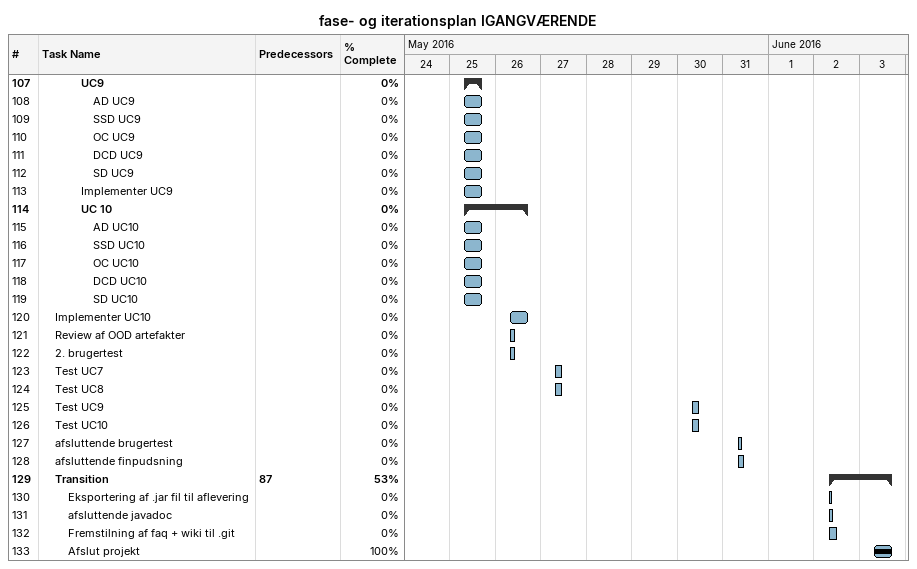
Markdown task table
fase- og iterationsplan IGANGVÆRENDE

| ID | Level | Task | Start | Finish | Predecessors | % complete |
|---|---|---|---|---|---|---|
| 107 | 4 | **UC9** | 2016-05-25 | 2016-05-25 |  | 0 |
| 108 | 5 | AD UC9 | 2016-05-25 | 2016-05-25 |  | 0 |
| 109 | 5 | SSD UC9 | 2016-05-25 | 2016-05-25 |  | 0 |
| 110 | 5 | OC UC9 | 2016-05-25 | 2016-05-25 |  | 0 |
| 111 | 5 | DCD UC9 | 2016-05-25 | 2016-05-25 |  | 0 |
| 112 | 5 | SD UC9 | 2016-05-25 | 2016-05-25 |  | 0 |
| 113 | 4 | Implementer UC9 | 2016-05-25 | 2016-05-25 |  | 0 |
| 114 | 4 | **UC 10** | 2016-05-25 | 2016-05-26 |  | 0 |
| 115 | 5 | AD UC10 | 2016-05-25 | 2016-05-25 |  | 0 |
| 116 | 5 | SSD UC10 | 2016-05-25 | 2016-05-25 |  | 0 |
| 117 | 5 | OC UC10 | 2016-05-25 | 2016-05-25 |  | 0 |
| 118 | 5 | DCD UC10 | 2016-05-25 | 2016-05-25 |  | 0 |
| 119 | 5 | SD UC10 | 2016-05-25 | 2016-05-25 |  | 0 |
| 120 | 2 | Implementer UC10 | 2016-05-26 | 2016-05-26 |  | 0 |
| 121 | 2 | Review af OOD artefakter | 2016-05-26 | 2016-05-26 |  | 0 |
| 122 | 2 | 2. brugertest | 2016-05-26 | 2016-05-26 |  | 0 |
| 123 | 2 | Test UC7 | 2016-05-27 | 2016-05-27 |  | 0 |
| 124 | 2 | Test UC8 | 2016-05-27 | 2016-05-27 |  | 0 |
| 125 | 2 | Test UC9 | 2016-05-30 | 2016-05-30 |  | 0 |
| 126 | 2 | Test UC10 | 2016-05-30 | 2016-05-30 |  | 0 |
| 127 | 2 | afsluttende brugertest | 2016-05-31 | 2016-05-31 |  | 0 |
| 128 | 2 | afsluttende finpudsning | 2016-05-31 | 2016-05-31 |  | 0 |
| 129 | 2 | **Transition** | 2016-06-02 | 2016-06-03 | 87 | 53 |
| 130 | 3 | Eksportering af .jar fil til aflevering | 2016-06-02 | 2016-06-02 |  | 0 |
| 131 | 3 | afsluttende javadoc | 2016-06-02 | 2016-06-02 |  | 0 |
| 132 | 3 | Fremstilning af faq + wiki til .git | 2016-06-02 | 2016-06-02 |  | 0 |
| 133 | 3 | Afslut projekt | 2016-06-03 | 2016-06-03 |  | 100 |
